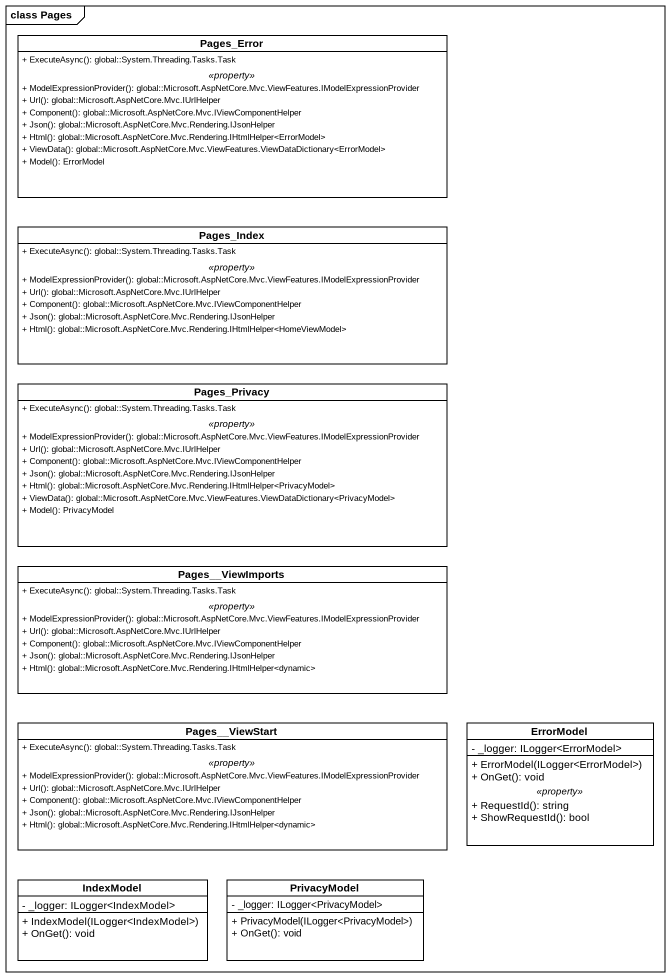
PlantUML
@startuml
mainframe class Pages
hide circle
hide empty members
skinparam classAttributeIconSize 0
class Pages_Error {
  + ExecuteAsync(): global::System.Threading.Tasks.Task
  .. <<property>> ..
  + ModelExpressionProvider(): global::Microsoft.AspNetCore.Mvc.ViewFeatures.IModelExpressionProvider
  + Url(): global::Microsoft.AspNetCore.Mvc.IUrlHelper
  + Component(): global::Microsoft.AspNetCore.Mvc.IViewComponentHelper
  + Json(): global::Microsoft.AspNetCore.Mvc.Rendering.IJsonHelper
  + Html(): global::Microsoft.AspNetCore.Mvc.Rendering.IHtmlHelper<ErrorModel>
  + ViewData(): global::Microsoft.AspNetCore.Mvc.ViewFeatures.ViewDataDictionary<ErrorModel>
  + Model(): ErrorModel
}
class Pages_Index {
  + ExecuteAsync(): global::System.Threading.Tasks.Task
  .. <<property>> ..
  + ModelExpressionProvider(): global::Microsoft.AspNetCore.Mvc.ViewFeatures.IModelExpressionProvider
  + Url(): global::Microsoft.AspNetCore.Mvc.IUrlHelper
  + Component(): global::Microsoft.AspNetCore.Mvc.IViewComponentHelper
  + Json(): global::Microsoft.AspNetCore.Mvc.Rendering.IJsonHelper
  + Html(): global::Microsoft.AspNetCore.Mvc.Rendering.IHtmlHelper<HomeViewModel>
}
class Pages_Privacy {
  + ExecuteAsync(): global::System.Threading.Tasks.Task
  .. <<property>> ..
  + ModelExpressionProvider(): global::Microsoft.AspNetCore.Mvc.ViewFeatures.IModelExpressionProvider
  + Url(): global::Microsoft.AspNetCore.Mvc.IUrlHelper
  + Component(): global::Microsoft.AspNetCore.Mvc.IViewComponentHelper
  + Json(): global::Microsoft.AspNetCore.Mvc.Rendering.IJsonHelper
  + Html(): global::Microsoft.AspNetCore.Mvc.Rendering.IHtmlHelper<PrivacyModel>
  + ViewData(): global::Microsoft.AspNetCore.Mvc.ViewFeatures.ViewDataDictionary<PrivacyModel>
  + Model(): PrivacyModel
}
class "Pages__ViewImports" as Pages_ViewImports {
  + ExecuteAsync(): global::System.Threading.Tasks.Task
  .. <<property>> ..
  + ModelExpressionProvider(): global::Microsoft.AspNetCore.Mvc.ViewFeatures.IModelExpressionProvider
  + Url(): global::Microsoft.AspNetCore.Mvc.IUrlHelper
  + Component(): global::Microsoft.AspNetCore.Mvc.IViewComponentHelper
  + Json(): global::Microsoft.AspNetCore.Mvc.Rendering.IJsonHelper
  + Html(): global::Microsoft.AspNetCore.Mvc.Rendering.IHtmlHelper<dynamic>
}
class "Pages__ViewStart" as Pages_ViewStart {
  + ExecuteAsync(): global::System.Threading.Tasks.Task
  .. <<property>> ..
  + ModelExpressionProvider(): global::Microsoft.AspNetCore.Mvc.ViewFeatures.IModelExpressionProvider
  + Url(): global::Microsoft.AspNetCore.Mvc.IUrlHelper
  + Component(): global::Microsoft.AspNetCore.Mvc.IViewComponentHelper
  + Json(): global::Microsoft.AspNetCore.Mvc.Rendering.IJsonHelper
  + Html(): global::Microsoft.AspNetCore.Mvc.Rendering.IHtmlHelper<dynamic>
}
class ErrorModel {
  - _logger: ILogger<ErrorModel>
  --
  + ErrorModel(ILogger<ErrorModel>)
  + OnGet(): void
  .. <<property>> ..
  + RequestId(): string
  + ShowRequestId(): bool
}
class IndexModel {
  - _logger: ILogger<IndexModel>
  + IndexModel(ILogger<IndexModel>)
  + OnGet(): void
}
class PrivacyModel {
  - _logger: ILogger<PrivacyModel>
  + PrivacyModel(ILogger<PrivacyModel>)
  + OnGet(): void
}
@enduml
